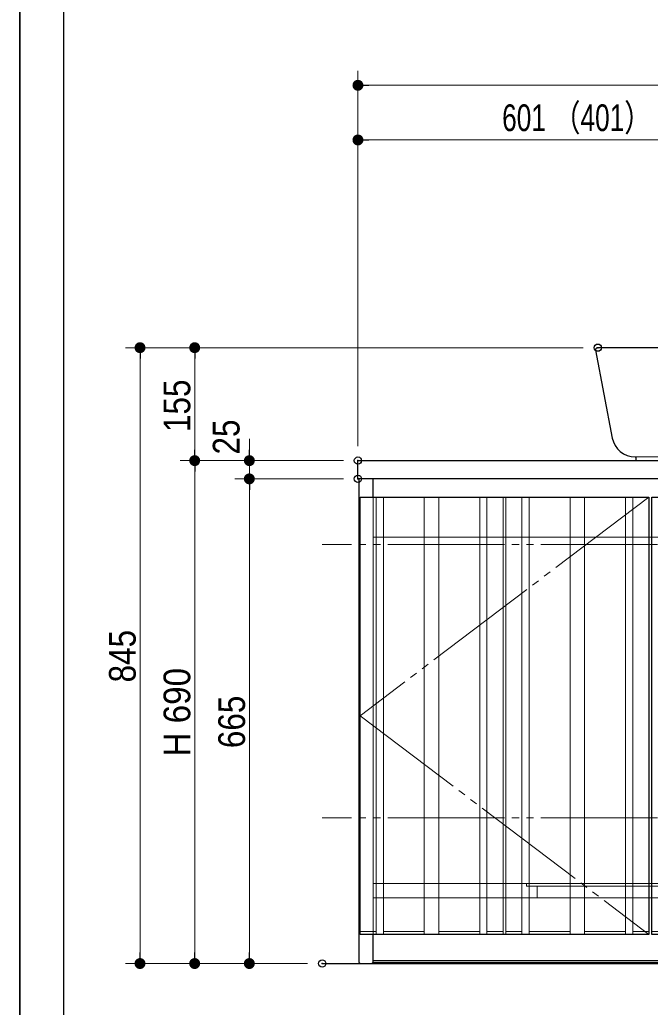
# Model space of a CAD drawing. Units: millimetres, scale not verified. Extents: x -6062 to 6062, y -3045 to 3045.
# Drawn here: x -5788 to -4922, y -2130 to -775 of the extents above; entities that cross this region are included whole.
import ezdxf
from ezdxf.enums import TextEntityAlignment as Align

# ---------------------------------------------------------------- set-up
doc = ezdxf.new("R2010")
doc.units = ezdxf.units.MM
doc.header["$LTSCALE"] = 20
doc.header["$PDMODE"] = 32
doc.header["$PDSIZE"] = 10
doc.linetypes.add('USER1', pattern=[1.11, 0.71, -0.4])
doc.linetypes.add('USER3', pattern=[10.5, 8, -0.5, 0.5, -0.5, 0.5, -0.5])
for name, color, linetype, lineweight in [('0-0_1図面枠', 7, 'Continuous', 20), ('0-1_2寸法-2', 7, 'Continuous', 15), ('0-2_0', 7, 'Continuous', 25), ('0-4_2寸法-1', 7, 'Continuous', 15), ('0-5_5ボウル・キャビネット', 7, 'Continuous', 15)]:
    doc.layers.add(name, color=color, linetype=linetype, lineweight=lineweight)
doc.layers.add('0-3_Defpoints', color=7, linetype='Continuous')
doc.styles.add('ＭＳ Ｐゴシック', font='')
doc.styles.get('ＭＳ Ｐゴシック').set_extended_font_data('MS PGothic')

# ---------------------------------------------------------------- blocks, each defined once
blk = doc.blocks.new('グループ-2')
at = {"layer": '0-0_1図面枠', "lineweight": 35}
blk.add_lwpolyline([(-80000, 55400), (80000, 55400), (80000, -55400), (-80000, -55400)], close=True, dxfattribs=at)
blk = doc.blocks.new('図面枠')
at = {"layer": '0-0_1図面枠'}
blk.add_blockref('グループ-2', (0, 0), dxfattribs=at)
blk = doc.blocks.new('グループ-4')
at = {"layer": '0-5_5ボウル・キャビネット', "linetype": 'USER1'}
for p, q in [((-70300, -28600), (-70300, -40600)), ((-47100, -28600), (-47100, -40600)), ((-70300, -29700), (-47100, -29700)), ((-65800, -39600), (-51600, -39600))]:
    blk.add_line(p, q, dxfattribs=at)
for points in [[(-70300, -39600), (-65800, -39600), (-65800, -39280), (-66100, -39280), (-66100, -39200), (-70300, -39200)], [(-66100, -39200), (-51300, -39200), (-51300, -39280), (-66100, -39280)], [(-51300, -39280), (-51600, -39280), (-51600, -39600), (-47100, -39600), (-47100, -39200), (-51300, -39200)]]:
    blk.add_lwpolyline(points, close=True, dxfattribs=at)
blk = doc.blocks.new('グループ-5')
at = {"layer": '0-5_5ボウル・キャビネット', "lineweight": 30}
blk.add_line((-70300, -41360), (-47100, -41360), dxfattribs=at)
for points in [[(-70720, -27600), (-46680, -27600), (-46680, -28100), (-70720, -28100)], [(-70660, -28600), (-62740, -28600), (-62740, -40600), (-70660, -40600)], [(-62660, -28600), (-54740, -28600), (-54740, -40600), (-62660, -40600)], [(-46740, -40600), (-54660, -40600), (-54660, -28600), (-46740, -28600)]]:
    blk.add_lwpolyline(points, close=True, dxfattribs=at)
for points in [[(-70300, -28600), (-70300, -28100), (-70700, -28100), (-70700, -41360), (-70660, -41400), (-70340, -41400), (-70300, -41360), (-70300, -40600)], [(-47100, -28600), (-47100, -28100), (-46700, -28100), (-46700, -41360), (-46740, -41400), (-47060, -41400), (-47100, -41360), (-47100, -40600)]]:
    blk.add_lwpolyline(points, dxfattribs=at)
blk = doc.blocks.new('グループ-6')
at = {"layer": '0-5_5ボウル・キャビネット', "lineweight": 9}
for p, q in [((-70220, -28600), (-70220, -40600)), ((-70020, -28600), (-70020, -40600)), ((-68900, -28600), (-68900, -40600)), ((-68500, -28600), (-68500, -40600)), ((-67380, -28600), (-67380, -40600)), ((-67180, -28600), (-67180, -40600)), ((-66740, -28600), (-66740, -40600)), ((-66660, -28600), (-66660, -40600)), ((-66220, -28600), (-66220, -40600)), ((-66020, -28600), (-66020, -40600)), ((-64900, -28600), (-64900, -40600)), ((-64500, -28600), (-64500, -40600)), ((-63380, -28600), (-63380, -40600)), ((-63180, -28600), (-63180, -40600)), ((-62220, -28600), (-62220, -40600)), ((-62020, -28600), (-62020, -40600)), ((-60900, -28600), (-60900, -40600)), ((-60500, -28600), (-60500, -40600)), ((-59380, -28600), (-59380, -40600)), ((-59180, -28600), (-59180, -40600)), ((-58740, -28600), (-58740, -40600)), ((-58660, -28600), (-58660, -40600)), ((-58220, -28600), (-58220, -40600)), ((-58020, -28600), (-58020, -40600)), ((-56900, -28600), (-56900, -40600)), ((-56500, -28600), (-56500, -40600)), ((-55380, -28600), (-55380, -40600)), ((-55180, -28600), (-55180, -40600)), ((-54220, -28600), (-54220, -40600)), ((-54020, -28600), (-54020, -40600)), ((-52900, -28600), (-52900, -40600)), ((-52500, -28600), (-52500, -40600)), ((-51380, -28600), (-51380, -40600)), ((-51180, -28600), (-51180, -40600)), ((-50740, -28600), (-50740, -40600)), ((-50660, -28600), (-50660, -40600)), ((-50220, -28600), (-50220, -40600)), ((-50020, -28600), (-50020, -40600)), ((-48900, -28600), (-48900, -40600)), ((-48500, -28600), (-48500, -40600)), ((-47380, -28600), (-47380, -40600)), ((-47180, -28600), (-47180, -40600)), ((-70660, -40520), (-70220, -40520)), ((-70020, -40520), (-68900, -40520)), ((-68500, -40520), (-67380, -40520)), ((-67180, -40520), (-66740, -40520)), ((-66660, -40520), (-66220, -40520)), ((-66020, -40520), (-64900, -40520)), ((-64500, -40520), (-63380, -40520)), ((-63180, -40520), (-62740, -40520)), ((-62220, -40520), (-62660, -40520)), ((-60900, -40520), (-62020, -40520)), ((-59380, -40520), (-60500, -40520)), ((-58740, -40520), (-59180, -40520)), ((-58220, -40520), (-58660, -40520)), ((-56900, -40520), (-58020, -40520)), ((-55380, -40520), (-56500, -40520)), ((-54740, -40520), (-55180, -40520)), ((-54220, -40520), (-54660, -40520)), ((-52900, -40520), (-54020, -40520)), ((-51380, -40520), (-52500, -40520)), ((-50740, -40520), (-51180, -40520)), ((-50220, -40520), (-50660, -40520)), ((-48900, -40520), (-50020, -40520)), ((-47380, -40520), (-48500, -40520)), ((-46740, -40520), (-47180, -40520))]:
    blk.add_line(p, q, dxfattribs=at)
blk = doc.blocks.new('グループ-7')
at = {"layer": '0-5_5ボウル・キャビネット'}
blk.add_line((-70300, -41320), (-47100, -41320), dxfattribs=at)
for name in ['グループ-5', 'グループ-6', 'グループ-4']:
    blk.add_blockref(name, (0, 0), dxfattribs=at)
blk = doc.blocks.new('_Dot')
at = {"layer": '0-2_0'}
blk.add_line((-10, 0), (-20, 0), dxfattribs=at)
for points in [[(0, 0), (-10, 0), (-9.92, 1.25)], [(0, 0), (-9.92, -1.25), (-10, 0)], [(0, 0), (-9.92, 1.25), (-9.69, 2.49)], [(0, 0), (-9.69, -2.49), (-9.92, -1.25)], [(0, 0), (-9.69, 2.49), (-9.3, 3.68)], [(0, 0), (-9.3, -3.68), (-9.69, -2.49)], [(0, 0), (-9.3, 3.68), (-8.76, 4.82)], [(0, 0), (-8.76, -4.82), (-9.3, -3.68)], [(0, 0), (-8.76, 4.82), (-8.09, 5.88)], [(0, 0), (-8.09, -5.88), (-8.76, -4.82)], [(0, 0), (-8.09, 5.88), (-7.29, 6.85)], [(0, 0), (-7.29, -6.85), (-8.09, -5.88)], [(0, 0), (-7.29, 6.85), (-6.37, 7.71)], [(0, 0), (-6.37, -7.71), (-7.29, -6.85)], [(0, 0), (-6.37, 7.71), (-5.36, 8.44)], [(0, 0), (-5.36, -8.44), (-6.37, -7.71)], [(0, 0), (-5.36, 8.44), (-4.26, 9.05)], [(0, 0), (-4.26, -9.05), (-5.36, -8.44)], [(0, 0), (-4.26, 9.05), (-3.09, 9.51)], [(0, 0), (-3.09, -9.51), (-4.26, -9.05)], [(0, 0), (-3.09, 9.51), (-1.87, 9.82)], [(0, 0), (-1.87, -9.82), (-3.09, -9.51)], [(0, 0), (-1.87, 9.82), (-0.63, 9.98)], [(0, 0), (-0.63, -9.98), (-1.87, -9.82)], [(0, 0), (-0.63, 9.98), (0.63, 9.98)], [(0, 0), (0.63, -9.98), (-0.63, -9.98)], [(0, 0), (0.63, 9.98), (1.87, 9.82)], [(0, 0), (1.87, 9.82), (3.09, 9.51)], [(0, 0), (3.09, 9.51), (4.26, 9.05)], [(0, 0), (4.26, 9.05), (5.36, 8.44)], [(0, 0), (5.36, 8.44), (6.37, 7.71)], [(0, 0), (6.37, 7.71), (7.29, 6.85)], [(0, 0), (7.29, 6.85), (8.09, 5.88)], [(0, 0), (8.09, 5.88), (8.76, 4.82)], [(0, 0), (8.76, 4.82), (9.3, 3.68)], [(0, 0), (9.3, 3.68), (9.69, 2.49)], [(0, 0), (9.69, 2.49), (9.92, 1.25)], [(0, 0), (9.92, 1.25), (10, 0)], [(0, 0), (1.87, -9.82), (0.63, -9.98)], [(0, 0), (3.09, -9.51), (1.87, -9.82)], [(0, 0), (4.26, -9.05), (3.09, -9.51)], [(0, 0), (5.36, -8.44), (4.26, -9.05)], [(0, 0), (6.37, -7.71), (5.36, -8.44)], [(0, 0), (7.29, -6.85), (6.37, -7.71)], [(0, 0), (8.09, -5.88), (7.29, -6.85)], [(0, 0), (8.76, -4.82), (8.09, -5.88)], [(0, 0), (9.3, -3.68), (8.76, -4.82)], [(0, 0), (9.69, -2.49), (9.3, -3.68)], [(0, 0), (9.92, -1.25), (9.69, -2.49)], [(0, 0), (10, 0), (9.92, -1.25)]]:
    blk.add_solid(points, dxfattribs=at)
blk = doc.blocks.new('グループ-12')
at = {"layer": '0-0_1図面枠', "lineweight": 30}
blk.add_line((-78800, 41000), (-78800, -48600), dxfattribs=at)
blk = doc.blocks.new('グループ-39')
at = {"layer": '0-5_5ボウル・キャビネット', "lineweight": 30}
for p, q in [((-64199, -24571.2), (-63742.5, -26979.2)), ((-53260, -24500), (-64140, -24500)), ((-53657.5, -26979.2), (-53201, -24571.2))]:
    blk.add_line(p, q, dxfattribs=at)
at = {"layer": '0-5_5ボウル・キャビネット'}
blk.add_line((-63100, -27500), (-54300, -27500), dxfattribs=at)
at = {"layer": '0-5_5ボウル・キャビネット', "lineweight": 30}
blk.add_lwpolyline([(-63113.7, -27500), (-63100, -27500), (-63100, -27600), (-54300, -27600), (-54300, -27500), (-54286.3, -27500)], dxfattribs=at)
for centre, radius, start, end in [((-64140, -24560), 60, 90, 190.73335), ((-53260, -24560), 60, 349.26665, 90), ((-63113.7, -26860), 640, 190.73335, 270), ((-54286.3, -26860), 640, 270, 349.26665)]:
    blk.add_arc(centre, radius, start, end, dxfattribs=at)
blk = doc.blocks.new('グループ-40')
at = {"layer": '0-5_5ボウル・キャビネット', "linetype": 'USER1'}
blk.add_lwpolyline([(-57950, -27091.1), (-58200, -27240), (-58200, -27600), (-59200, -27600), (-59200, -27240), (-59450, -27091.1)], dxfattribs=at)
at = {"layer": '0-5_5ボウル・キャビネット'}
blk.add_blockref('グループ-39', (0, 0), dxfattribs=at)

msp = doc.modelspace()

# ---------------------------------------------------------------- linework, layer by layer
at = {"layer": '0-1_2寸法-2'}
for p, q in [((-5472.5, -1364.99), (-5472.5, -1349.99)), ((-5343.5, -1380), (-5492.5, -1380)), ((-5472.5, -1405), (-5472.5, -1380)), ((-5343.5, -1405), (-5492.5, -1405)), ((-5472.5, -1420.01), (-5472.5, -1435.01))]:
    msp.add_line(p, q, dxfattribs=at)
at = {"layer": '0-3_Defpoints'}
for p in [(-5323.5, -865), (-5323.5, -940), (-5622.5, -1225), (-5547.5, -1225), (-4994.5, -1225), (-5547.5, -1380), (-5547.5, -1380), (-5472.5, -1380), (-5472.5, -1380), (-5323.5, -1380), (-5472.5, -1405), (-5323.5, -1405), (-5547.5, -2070), (-5472.5, -2070), (-5372.5, -2070)]:
    msp.add_point(p, dxfattribs=at)
at = {"layer": '0-4_2寸法-1'}
for p, q in [((-5323.5, -920), (-5323.5, -845)), ((-4136.51, -865), (-5308.49, -865)), ((-5323.5, -1360), (-5323.5, -920)), ((-5308.49, -940), (-4737.51, -940)), ((-5567.5, -1225), (-5642.5, -1225)), ((-5014.5, -1225), (-5567.5, -1225)), ((-5622.5, -2054.99), (-5622.5, -1240.01)), ((-5547.5, -1240.01), (-5547.5, -1364.99)), ((-5343.5, -1380), (-5567.5, -1380)), ((-5492.5, -1380), (-5567.5, -1380)), ((-5547.5, -2054.99), (-5547.5, -1395.01)), ((-5343.5, -1405), (-5492.5, -1405)), ((-5472.5, -2054.99), (-5472.5, -1420.01)), ((-5567.5, -2070), (-5642.5, -2070)), ((-5492.5, -2070), (-5567.5, -2070)), ((-5392.5, -2070), (-5492.5, -2070))]:
    msp.add_line(p, q, dxfattribs=at)
at = {"layer": '0-5_5ボウル・キャビネット', "linetype": 'USER3'}
for p, q in [((-4072.5, -1495), (-5372.5, -1495)), ((-4072.5, -1870), (-5372.5, -1870))]:
    msp.add_line(p, q, dxfattribs=at)
at = {"layer": '0-5_5ボウル・キャビネット', "lineweight": 30}
msp.add_line((-5372.5, -2070), (-4072.5, -2070), dxfattribs=at)
at = {"layer": '0-5_5ボウル・キャビネット', "linetype": 'USER3'}
msp.add_lwpolyline([(-4924.5, -1430), (-5320.5, -1730), (-4924.5, -2030)], dxfattribs=at)

# ---------------------------------------------------------------- block references
at = {"layer": '0-0_1図面枠', "xscale": 0.05, "yscale": 0.05}
for name in ['図面枠', 'グループ-12']:
    msp.add_blockref(name, (-1787.5, 0), dxfattribs=at)
at = {"layer": '0-1_2寸法-2', "xscale": 0.7503418, "yscale": 0.7503418}
for p, rotation in [((-5472.5, -1380), 270), ((-5472.5, -1405), 90)]:
    msp.add_blockref('_Dot', p, dxfattribs=dict(at, rotation=rotation))
at = {"layer": '0-4_2寸法-1', "xscale": 0.7503418, "yscale": 0.7503418}
for p, rotation in [((-5323.5, -865), 180), ((-5323.5, -940), 180), ((-5622.5, -1225), 90), ((-5547.5, -1225), 90), ((-5547.5, -1380), 270), ((-5547.5, -1380), 90), ((-5472.5, -1405), 90), ((-5622.5, -2070), 270), ((-5547.5, -2070), 270), ((-5472.5, -2070), 270)]:
    msp.add_blockref('_Dot', p, dxfattribs=dict(at, rotation=rotation))
at = {"layer": '0-5_5ボウル・キャビネット', "xscale": 0.05, "yscale": 0.05}
for name in ['グループ-40', 'グループ-7']:
    msp.add_blockref(name, (-1787.5, 0), dxfattribs=at)

# ---------------------------------------------------------------- texts
at = {"layer": '0-1_2寸法-2', "style": 'ＭＳ Ｐゴシック', "width": 0.9}
msp.add_text('25', height=36.66, rotation=90, dxfattribs=at).set_placement((-5474.98, -1371.59), align=Align.BOTTOM_LEFT)
at = {"layer": '0-4_2寸法-1', "style": 'ＭＳ Ｐゴシック', "width": 0.75}
msp.add_text('601 （401）', height=36.66, dxfattribs=at).set_placement((-5125.7, -938.81), align=Align.BOTTOM_LEFT)
at = {"layer": '0-4_2寸法-1', "style": 'ＭＳ Ｐゴシック'}
for s, width, p in [('155', 0.9, (-5542.54, -1340.72)), ('845', 0.9, (-5617.44, -1684.29)), ('H 690', 0.95, (-5542.54, -1785.99)), ('665', 0.9, (-5467.44, -1774.49))]:
    msp.add_text(s, height=36.66, rotation=90, dxfattribs=dict(at, width=width)).set_placement(p, align=Align.BOTTOM_LEFT)

doc.saveas('drawing.dxf')
